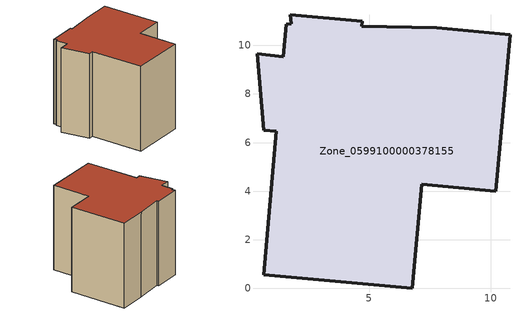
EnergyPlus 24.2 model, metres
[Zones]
Zone_0599100000378155
 floor ground (C_G): 4.71,11 4.7,10.79 7.79,10.72 10.8,10.45 10.22,4 7.16,4.28 6.77,0 0.66,0.56 1.18,6.46 0.66,6.51 0.38,9.65 1.47,9.54 1.58,10.86 1.79,10.88 1.75,11.26 z0
 wall outside (C_F): 0.66,0.56 6.77,0 7.16,4.28 10.22,4 10.8,10.45 7.79,10.72 4.7,10.79 4.71,11 1.75,11.26 1.79,10.88 1.58,10.86 1.47,9.54 0.38,9.65 0.66,6.51 1.18,6.46 0.66,0.56 z0:9.55
 roof outside (C_R): 4.7,10.79 4.71,11 1.75,11.26 1.79,10.88 1.58,10.86 1.47,9.54 0.38,9.65 0.66,6.51 1.18,6.46 0.66,0.56 6.77,0 7.16,4.28 10.22,4 10.8,10.45 7.79,10.72 z9.55
[BUILDING]
Pand.0599100000378155: North Axis=0; Terrain=City; Loads Convergence Tolerance Value=0.04; Temperature Convergence Tolerance Value=0.4; Solar Distribution=FullExterior; Maximum Number of Warmup Days=25; Minimum Number of Warmup Days=1
[Site:Location]
Rotterdam.The.Hague.AP_ZH_NLD Design_Conditions: Latitude=51.96; Longitude=4.45; Time Zone=1; Elevation=-4.5
[SITE:GROUNDTEMPERATURE:BUILDINGSURFACE]
18, 18, 18, 18, 18, 18, 18, 18, 18, 18, 18, 18
[MATERIAL] Thermal Absorptance=0.9; Solar Absorptance=0.7; Visible Absorptance=0.7
Name | Roughness | Thickness | Conductivity | Density | Specific Heat
G.TC.1992-2005 | MediumSmooth | 0.15 | 0.06 | 540 | 1210
F.TC.1992-2005 | Rough | 0.3 | 0.12 | 1920 | 840
R.TC.1992-2005 | MediumRough | 0.2 | 0.08 | 1500 | 1000
[CONSTRUCTION]
C_G: G.TC.1992-2005
C_F: F.TC.1992-2005
C_R: R.TC.1992-2005
[ZONE]
Zone_0599100000378155: Type=1; Multiplier=1; Ceiling Height=Autocalculate; Volume=Autocalculate; Floor Area=autocalculate; Part of Total Floor Area=Yes
[ZONEINFILTRATION:DESIGNFLOWRATE]
Infil_Zone_0599100000378155: Zone or ZoneList or Space or SpaceList=Zone_0599100000378155; Schedule=AlwaysOn; Design Flow Rate Calculation Method=Flow/Area; Flow Rate per Floor Area=0.0015; Constant Term Coefficient=1; Temperature Term Coefficient=0; Velocity Term Coefficient=0; Velocity Squared Term Coefficient=0
[HVACTEMPLATE:ZONE:IDEALLOADSAIRSYSTEM]
Zone_0599100000378155: Maximum Heating Supply Air Temperature=50; Minimum Cooling Supply Air Temperature=13; Maximum Heating Supply Air Humidity Ratio=0.0156; Minimum Cooling Supply Air Humidity Ratio=0.0077; Heating Limit=NoLimit; Cooling Limit=NoLimit; Dehumidification Control Type=ConstantSensibleHeatRatio; Cooling Sensible Heat Ratio=0.7; Dehumidification Setpoint=60; Humidification Control Type=None; Humidification Setpoint=30; Outdoor Air Method=None; Outdoor Air Flow Rate per Person=0.00944; Outdoor Air Flow Rate per Zone Floor Area=0; Outdoor Air Flow Rate per Zone=0; Demand Controlled Ventilation Type=None; Outdoor Air Economizer Type=NoEconomizer; Heat Recovery Type=None; Sensible Heat Recovery Effectiveness=0.7; Latent Heat Recovery Effectiveness=0.65
[ZONECONTROL:THERMOSTAT]
ThermostatControl_Zone_0599100000378155: Zone or ZoneList=Zone_0599100000378155; Control Type Schedule=DualSetpointControlType; Control 1=Thermostat_Zone_0599100000378155; Temperature Difference Between Cutout And Setpoint=0
[THERMOSTATSETPOINT:DUALSETPOINT]
Thermostat_Zone_0599100000378155: Heating Setpoint Temperature Schedule=HeatingSetpoint_Zone_0599100000378155; Cooling Setpoint Temperature Schedule=CoolingSetpoint_Zone_0599100000378155
[SCHEDULE:COMPACT]
HeatingSetpoint_Zone_0599100000378155: Through: 12/31, For: AllDays, Until: 24:00, 21
CoolingSetpoint_Zone_0599100000378155: Through: 12/31, For: AllDays, Until: 24:00, 24
DualSetpointControlType: Through: 12/31, For: AllDays, Until: 24:00, 4
AlwaysOn: Through: 12/31, For: AllDays, Until: 24:00, 1
